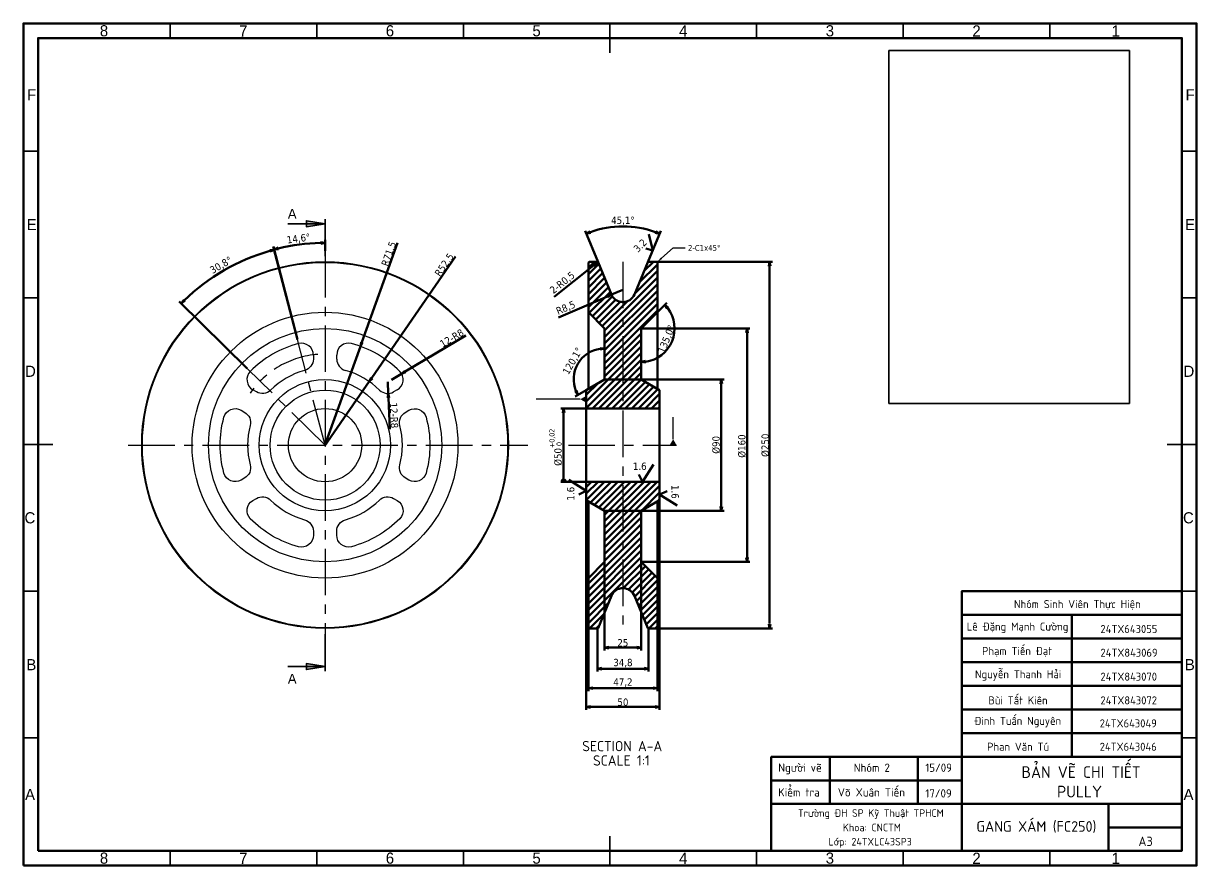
# Model space of a CAD drawing. Header units: millimetres. Extents: x 0 to 6592, y -2299 to 699.
# Drawn here: x 514 to 1314, y -281 to 294 of the extents above; entities that cross this region are included whole.
import ezdxf
from ezdxf import colors
from ezdxf.entities.mleader import LeaderData, LeaderLine
from ezdxf.math import Vec2, Vec3

# ---------------------------------------------------------------- set-up
doc = ezdxf.new("R2010")
doc.units = ezdxf.units.MM
doc.linetypes.add('CENTER', pattern=[50.8, 31.75, -6.35, 6.35, -6.35])
doc.layers.add('dldam', color=7, linetype='Continuous', lineweight=50)
doc.layers.add('dtam', color=92, linetype='CENTER', lineweight=25)
doc.styles.add('PDF Century Gothic', font='GOTHIC.TTF')
doc.styles.add('PDF TCVN 7284', font='')
doc.styles.get("Standard").update_dxf_attribs({"font": 'tahoma.ttf'})
doc.styles.get('PDF TCVN 7284').set_extended_font_data('TCVN 7284')
doc.dimstyles.new('TCVN', dxfattribs={"dimtxt": 5, "dimasz": 3, "dimexe": 2, "dimexo": 0, "dimtad": 1, "dimdec": 1, "dimtxsty": 'Standard', "dimblk": 'OPEN', "dimcen": 2.5, "dimclrd": 256, "dimclre": 256, "dimadec": 1, "dimazin": 0, "dimtfac": 1, "dimtdec": 1, "dimtmove": 0, "dimatfit": 3, "dimfxl": 1, "dimlwd": -1, "dimlwe": -1, "dimarcsym": 0})
picture_1 = doc.add_image_def('image1.png', size_in_pixel=(400, 585))

# ---------------------------------------------------------------- blocks, each defined once
blk = doc.blocks.new('_Open')
at = {"color": 0, "linetype": 'ByBlock', "lineweight": -2}
for p, q in [((-1, 0.17), (0, 0)), ((-1, -0.17), (0, 0)), ((0, 0), (-1, 0))]:
    blk.add_line(p, q, dxfattribs=at)
blk = doc.blocks.new('*D3')
at = {"layer": 'Defpoints', "color": 0, "transparency": 16777216}
for p in [(931.26, 154.5), (905.77, 130.58), (939.67, 130.58), (914.88, 108.62), (930.56, 108.62)]:
    blk.add_point(p, dxfattribs=at)
at = {"layer": 'dldam', "transparency": 16777216}
for p, q in [((905.77, 130.58), (896.92, 151.92)), ((939.67, 130.58), (948.52, 151.92))]:
    blk.add_line(p, q, dxfattribs=at)
blk.add_arc((922.72, 89.72), 65.34, 70.10279, 109.89721, dxfattribs=at)
at = {"layer": 'dldam', "transparency": 16777216, "xscale": 3, "yscale": 3, "zscale": 3}
for p, rotation in [((897.69, 150.07), 201.2127199334078), ((947.75, 150.07), 338.7872800666244)]:
    blk.add_blockref('_Open', p, dxfattribs=dict(at, rotation=rotation))
at = {"layer": 'dldam', "color": 0, "transparency": 16777216, "insert": (922.72, 158.81), "char_height": 5, "attachment_point": 5}
blk.add_mtext('45,1°', dxfattribs=at)
blk = doc.blocks.new('_Open90')
at = {"color": 0, "linetype": 'ByBlock', "lineweight": -2}
for p, q in [((0, 0), (-1, 0)), ((-0.5, 0.5), (0, 0)), ((0, 0), (-0.5, -0.5))]:
    blk.add_line(p, q, dxfattribs=at)
blk = doc.blocks.new('*D4')
at = {"layer": 'Defpoints', "color": 0, "transparency": 16777216}
for p in [(947.79, 30.79), (882.25, -19.21), (947.79, -19.21)]:
    blk.add_point(p, dxfattribs=at)
at = {"layer": 'dldam', "transparency": 16777216}
for p, q in [((947.79, 30.79), (880.25, 30.79)), ((882.25, 27.79), (882.25, -16.21)), ((947.79, -19.21), (880.25, -19.21))]:
    blk.add_line(p, q, dxfattribs=at)
at = {"layer": 'dldam', "transparency": 16777216, "xscale": 3, "yscale": 3, "zscale": 3}
for name, p, rotation in [('_Open', (882.25, 30.79), 90), ('_Open90', (882.25, -19.21), 270)]:
    blk.add_blockref(name, p, dxfattribs=dict(at, rotation=rotation))
at = {"layer": 'dldam', "color": 0, "transparency": 16777216, "insert": (876.81, 4.35), "char_height": 5, "attachment_point": 5, "rotation": 90}
blk.add_mtext('%%C50{\\H3.5;\\S+0,02^  0;}', dxfattribs=at)
blk = doc.blocks.new('*D9')
at = {"layer": 'Defpoints', "color": 0, "transparency": 16777216}
for p in [(905.29, -119.35), (940.15, -119.35), (940.15, -146.75)]:
    blk.add_point(p, dxfattribs=at)
at = {"layer": 'dldam', "transparency": 16777216}
for p, q in [((905.29, -119.35), (905.29, -148.75)), ((940.15, -119.35), (940.15, -148.75)), ((908.29, -146.75), (937.15, -146.75))]:
    blk.add_line(p, q, dxfattribs=at)
at = {"layer": 'dldam', "transparency": 16777216, "xscale": 3, "yscale": 3, "zscale": 3, "rotation": 180}
blk.add_blockref('_Open', (905.29, -146.75), dxfattribs=at)
at = {"layer": 'dldam', "transparency": 16777216, "xscale": 3, "yscale": 3, "zscale": 3}
blk.add_blockref('_Open', (940.15, -146.75), dxfattribs=at)
at = {"layer": 'dldam', "color": 0, "transparency": 16777216, "insert": (922.72, -142.94), "char_height": 5, "attachment_point": 5}
blk.add_mtext('34,8', dxfattribs=at)
blk = doc.blocks.new('*D10')
at = {"layer": 'Defpoints', "color": 0, "transparency": 16777216}
for p in [(899.13, -118.78), (946.31, -118.78), (946.31, -160.08)]:
    blk.add_point(p, dxfattribs=at)
at = {"layer": 'dldam', "transparency": 16777216}
for p, q in [((899.13, -118.78), (899.13, -162.08)), ((946.31, -118.78), (946.31, -162.08)), ((902.13, -160.08), (943.31, -160.08))]:
    blk.add_line(p, q, dxfattribs=at)
at = {"layer": 'dldam', "transparency": 16777216, "xscale": 3, "yscale": 3, "zscale": 3, "rotation": 180}
blk.add_blockref('_Open', (899.13, -160.08), dxfattribs=at)
at = {"layer": 'dldam', "transparency": 16777216, "xscale": 3, "yscale": 3, "zscale": 3}
blk.add_blockref('_Open', (946.31, -160.08), dxfattribs=at)
at = {"layer": 'dldam', "color": 0, "transparency": 16777216, "insert": (922.72, -156.28), "char_height": 5, "attachment_point": 5}
blk.add_mtext('47,2', dxfattribs=at)
blk = doc.blocks.new('*D11')
at = {"layer": 'Defpoints', "color": 0, "transparency": 16777216}
for p in [(910.22, 50.64), (989.86, 50.64), (910.22, -39.05)]:
    blk.add_point(p, dxfattribs=at)
at = {"layer": 'dldam', "transparency": 16777216}
for p, q in [((910.22, 50.64), (991.86, 50.64)), ((989.86, -36.05), (989.86, 47.64)), ((910.22, -39.05), (991.86, -39.05))]:
    blk.add_line(p, q, dxfattribs=at)
at = {"layer": 'dldam', "transparency": 16777216, "xscale": 3, "yscale": 3, "zscale": 3}
for p, rotation in [((989.86, 50.64), 90), ((989.86, -39.05), 270)]:
    blk.add_blockref('_Open', p, dxfattribs=dict(at, rotation=rotation))
at = {"layer": 'dldam', "color": 0, "transparency": 16777216, "insert": (986.39, 5.97), "char_height": 5, "attachment_point": 5, "rotation": 90}
blk.add_mtext('%%C90', dxfattribs=at)
blk = doc.blocks.new('*D12')
at = {"layer": 'Defpoints', "color": 0, "transparency": 16777216}
for p in [(935.15, 85.38), (1007.46, 85.38), (935.15, -73.8)]:
    blk.add_point(p, dxfattribs=at)
at = {"layer": 'dldam', "transparency": 16777216}
for p, q in [((935.15, 85.38), (1009.46, 85.38)), ((1007.46, -70.8), (1007.46, 82.38)), ((935.15, -73.8), (1009.46, -73.8))]:
    blk.add_line(p, q, dxfattribs=at)
at = {"layer": 'dldam', "transparency": 16777216, "xscale": 3, "yscale": 3, "zscale": 3}
for p, rotation in [((1007.46, 85.38), 90), ((1007.46, -73.8), 270)]:
    blk.add_blockref('_Open', p, dxfattribs=dict(at, rotation=rotation))
at = {"layer": 'dldam', "color": 0, "transparency": 16777216, "insert": (1003.99, 5.13), "char_height": 5, "attachment_point": 5, "rotation": 90}
blk.add_mtext('%%C160', dxfattribs=at)
blk = doc.blocks.new('*D13')
at = {"layer": 'Defpoints', "color": 0, "transparency": 16777216}
for p in [(914.93, 108.49), (922.72, 111.84)]:
    blk.add_point(p, dxfattribs=at)
at = {"layer": 'dldam', "transparency": 16777216}
for p, q in [((878.76, 92.96), (912.18, 107.31)), ((922.72, 111.84), (914.93, 108.49))]:
    blk.add_line(p, q, dxfattribs=at)
at = {"layer": 'dldam', "transparency": 16777216, "xscale": 3, "yscale": 3, "zscale": 3, "rotation": 23.23876791087197}
blk.add_blockref('_Open', (914.93, 108.49), dxfattribs=at)
at = {"layer": 'dldam', "color": 0, "transparency": 16777216, "insert": (883.8, 99.27), "char_height": 5, "attachment_point": 5, "rotation": 23.23877}
blk.add_mtext('R8,5', dxfattribs=at)
blk = doc.blocks.new('*D14')
at = {"layer": 'Defpoints', "color": 0, "transparency": 16777216}
for p in [(904.9, 130.12), (905.29, 130.44)]:
    blk.add_point(p, dxfattribs=at)
at = {"layer": 'dldam', "transparency": 16777216}
for p, q in [((875.82, 107.01), (902.55, 128.26)), ((905.29, 130.44), (904.9, 130.12))]:
    blk.add_line(p, q, dxfattribs=at)
blk.add_arc((905.29, 130.44), 0.5, 90, 218.48396, dxfattribs=at)
at = {"layer": 'dldam', "transparency": 16777216, "xscale": 3, "yscale": 3, "zscale": 3, "rotation": 38.4839619425847}
blk.add_blockref('_Open', (904.9, 130.12), dxfattribs=at)
at = {"layer": 'dldam', "color": 0, "transparency": 16777216, "insert": (881.54, 116.4), "char_height": 5, "attachment_point": 5, "rotation": 38.48396}
blk.add_mtext('2-R0,5', dxfattribs=at)
blk = doc.blocks.new('*D15')
at = {"layer": 'Defpoints', "color": 0, "transparency": 16777216}
for p in [(910.22, 85.38), (896.64, 66.81), (910.22, 50.64), (910.22, 50.64), (897.65, 43.36)]:
    blk.add_point(p, dxfattribs=at)
at = {"layer": 'dldam', "transparency": 16777216}
blk.add_line((897.65, 43.36), (890.21, 39.06), dxfattribs=at)
blk.add_arc((910.22, 50.64), 21.12, 98.14618, 201.90971, dxfattribs=at)
at = {"layer": 'dldam', "transparency": 16777216, "xscale": 3, "yscale": 3, "zscale": 3}
for p, rotation in [((910.22, 71.76), 4.073089709497467), ((891.94, 40.06), 295.982803017441)]:
    blk.add_blockref('_Open', p, dxfattribs=dict(at, rotation=rotation))
at = {"layer": 'dldam', "color": 0, "transparency": 16777216, "insert": (888.64, 63.09), "char_height": 5, "attachment_point": 5, "rotation": 60.02795}
blk.add_mtext('120,1°', dxfattribs=at)
blk = doc.blocks.new('*D16')
at = {"layer": 'Defpoints', "color": 0, "transparency": 16777216}
for p in [(946.31, 96.54), (935.15, 85.38), (935.15, 85.38), (951.3, 69.23), (935.15, 50.64)]:
    blk.add_point(p, dxfattribs=at)
at = {"layer": 'dldam', "transparency": 16777216}
blk.add_line((946.31, 96.54), (952.72, 102.95), dxfattribs=at)
blk.add_arc((935.15, 85.38), 22.85, 277.52898, 37.47102, dxfattribs=at)
at = {"layer": 'dldam', "transparency": 16777216, "xscale": 3, "yscale": 3, "zscale": 3}
for p, rotation in [((951.3, 101.54), 131.2355109425179), ((935.15, 62.54), 183.7644890574727)]:
    blk.add_blockref('_Open', p, dxfattribs=dict(at, rotation=rotation))
at = {"layer": 'dldam', "color": 0, "transparency": 16777216, "insert": (952.75, 78.1), "char_height": 5, "attachment_point": 5, "rotation": 67.5}
blk.add_mtext('135,0°', dxfattribs=at)
blk = doc.blocks.new('*D17')
at = {"layer": 'Defpoints', "color": 0, "transparency": 16777216}
for p in [(910.22, -73.8), (935.15, -73.8), (935.15, -132.37)]:
    blk.add_point(p, dxfattribs=at)
at = {"layer": 'dldam', "transparency": 16777216}
for p, q in [((910.22, -73.8), (910.22, -134.37)), ((935.15, -73.8), (935.15, -134.37)), ((913.22, -132.37), (932.15, -132.37))]:
    blk.add_line(p, q, dxfattribs=at)
at = {"layer": 'dldam', "transparency": 16777216, "xscale": 3, "yscale": 3, "zscale": 3, "rotation": 180}
blk.add_blockref('_Open', (910.22, -132.37), dxfattribs=at)
at = {"layer": 'dldam', "transparency": 16777216, "xscale": 3, "yscale": 3, "zscale": 3}
blk.add_blockref('_Open', (935.15, -132.37), dxfattribs=at)
at = {"layer": 'dldam', "color": 0, "transparency": 16777216, "insert": (922.68, -129.14), "char_height": 5, "attachment_point": 5}
blk.add_mtext('25', dxfattribs=at)
blk = doc.blocks.new('*D18')
at = {"layer": 'Defpoints', "color": 0, "transparency": 16777216}
for p in [(897.65, -31.71), (947.79, -31.71), (947.79, -172.87)]:
    blk.add_point(p, dxfattribs=at)
at = {"layer": 'dldam', "transparency": 16777216}
for p, q in [((897.65, -31.71), (897.65, -174.87)), ((947.79, -31.71), (947.79, -174.87)), ((900.65, -172.87), (944.79, -172.87))]:
    blk.add_line(p, q, dxfattribs=at)
at = {"layer": 'dldam', "transparency": 16777216, "xscale": 3, "yscale": 3, "zscale": 3, "rotation": 180}
blk.add_blockref('_Open', (897.65, -172.87), dxfattribs=at)
at = {"layer": 'dldam', "transparency": 16777216, "xscale": 3, "yscale": 3, "zscale": 3}
blk.add_blockref('_Open', (947.79, -172.87), dxfattribs=at)
at = {"layer": 'dldam', "color": 0, "transparency": 16777216, "insert": (922.72, -169.64), "char_height": 5, "attachment_point": 5}
blk.add_mtext('50', dxfattribs=at)
blk = doc.blocks.new('*D19')
at = {"layer": 'Defpoints', "color": 0, "transparency": 16777216}
for p in [(743.53, 73.15), (719.08, 5.12)]:
    blk.add_point(p, dxfattribs=at)
at = {"layer": 'dldam', "transparency": 16777216}
for p, q in [((768.9, 143.75), (744.54, 75.97)), ((719.08, 5.12), (743.53, 73.15))]:
    blk.add_line(p, q, dxfattribs=at)
at = {"layer": 'dldam', "transparency": 16777216, "xscale": 3, "yscale": 3, "zscale": 3, "rotation": 250.2310354758527}
blk.add_blockref('_Open', (743.53, 73.15), dxfattribs=at)
at = {"layer": 'dldam', "color": 0, "transparency": 16777216, "insert": (762.86, 136.36), "char_height": 5, "attachment_point": 5, "rotation": 70.23104}
blk.add_mtext('R71.5', dxfattribs=at)
blk = doc.blocks.new('*D20')
at = {"layer": 'Defpoints', "color": 0, "transparency": 16777216}
for p in [(749.57, 49.18), (719.08, 5.12)]:
    blk.add_point(p, dxfattribs=at)
at = {"layer": 'dldam', "transparency": 16777216}
for p, q in [((808.54, 134.39), (751.28, 51.65)), ((719.08, 5.12), (749.57, 49.18))]:
    blk.add_line(p, q, dxfattribs=at)
at = {"layer": 'dldam', "transparency": 16777216, "xscale": 3, "yscale": 3, "zscale": 3, "rotation": 235.3153193807565}
blk.add_blockref('_Open', (749.57, 49.18), dxfattribs=at)
at = {"layer": 'dldam', "color": 0, "transparency": 16777216, "insert": (800.76, 128.83), "char_height": 5, "attachment_point": 5, "rotation": 55.31532}
blk.add_mtext('R52.5', dxfattribs=at)
blk = doc.blocks.new('*D21')
at = {"layer": 'Defpoints', "color": 0, "transparency": 16777216}
for p in [(762.26, 49.03), (762.59, 41.03)]:
    blk.add_point(p, dxfattribs=at)
at = {"layer": 'dldam', "transparency": 16777216}
for p, q in [((762.26, 49.03), (762.59, 41.03)), ((763.6, 16.78), (762.72, 38.04))]:
    blk.add_line(p, q, dxfattribs=at)
at = {"layer": 'dldam', "transparency": 16777216, "xscale": 3, "yscale": 3, "zscale": 3, "rotation": 92.37376313434403}
blk.add_blockref('_Open', (762.59, 41.03), dxfattribs=at)
at = {"layer": 'dldam', "color": 0, "transparency": 16777216, "insert": (766.46, 26.04), "char_height": 5, "attachment_point": 5, "rotation": 272.37376}
blk.add_mtext('12-R8', dxfattribs=at)
blk = doc.blocks.new('*D22')
at = {"layer": 'Defpoints', "color": 0, "transparency": 16777216}
for p in [(661.41, 130.79), (700.6, 77.94), (666.25, 58.14), (719.42, 5.81), (719.42, 5.81)]:
    blk.add_point(p, dxfattribs=at)
at = {"layer": 'dldam', "transparency": 16777216}
for p, q in [((700.6, 77.94), (684.13, 141.07)), ((666.25, 58.14), (619.8, 103.86))]:
    blk.add_line(p, q, dxfattribs=at)
blk.add_arc((719.42, 5.81), 137.78, 105.87101, 134.20854, dxfattribs=at)
at = {"layer": 'dldam', "transparency": 16777216, "xscale": 3, "yscale": 3, "zscale": 3}
for p, rotation in [((684.64, 139.13), 15.24724343797318), ((621.22, 102.46), 224.8323049036654)]:
    blk.add_blockref('_Open', p, dxfattribs=dict(at, rotation=rotation))
at = {"layer": 'dldam', "color": 0, "transparency": 16777216, "insert": (648.54, 128.38), "char_height": 5, "attachment_point": 5, "rotation": 30.03977}
blk.add_mtext('30,8°', dxfattribs=at)
blk = doc.blocks.new('*D23')
at = {"layer": 'Defpoints', "color": 0, "transparency": 16777216}
for p in [(707.7, 143.29), (719.42, 138.28), (700.6, 77.94), (719.42, 5.81), (719.42, -126.56)]:
    blk.add_point(p, dxfattribs=at)
at = {"layer": 'dldam', "transparency": 16777216}
for p, q in [((719.42, 138.28), (719.42, 145.79)), ((700.6, 77.94), (684.08, 141.25))]:
    blk.add_line(p, q, dxfattribs=at)
blk.add_arc((719.42, 5.81), 137.98, 91.24578, 103.3777, dxfattribs=at)
at = {"layer": 'dldam', "transparency": 16777216, "xscale": 3, "yscale": 3, "zscale": 3}
for p, rotation in [((719.42, 143.79), 0.6228899060842654), ((684.59, 139.32), 194.0005869535989)]:
    blk.add_blockref('_Open', p, dxfattribs=dict(at, rotation=rotation))
at = {"layer": 'dldam', "color": 0, "transparency": 16777216, "insert": (701.38, 146.43), "char_height": 5, "attachment_point": 5, "rotation": 7.31174}
blk.add_mtext('14,6°', dxfattribs=at)
blk = doc.blocks.new('*D24')
at = {"layer": 'Defpoints', "color": 0, "transparency": 16777216}
for p in [(764.69, 50.42), (771.56, 54.51)]:
    blk.add_point(p, dxfattribs=at)
at = {"layer": 'dldam', "transparency": 16777216}
for p, q in [((815.43, 80.69), (774.14, 56.05)), ((764.69, 50.42), (771.56, 54.51))]:
    blk.add_line(p, q, dxfattribs=at)
at = {"layer": 'dldam', "transparency": 16777216, "xscale": 3, "yscale": 3, "zscale": 3, "rotation": 210.8230426666989}
blk.add_blockref('_Open', (771.56, 54.51), dxfattribs=at)
at = {"layer": 'dldam', "color": 0, "transparency": 16777216, "insert": (805.92, 78.79), "char_height": 5, "attachment_point": 5, "rotation": 30.82304}
blk.add_mtext('12-R8', dxfattribs=at)
blk = doc.blocks.new('_DatumFilled')
at = {"color": 0, "linetype": 'ByBlock'}
blk.add_solid([(0, 0.58), (-1, 0), (0, -0.58)], dxfattribs=at)

msp = doc.modelspace()

# ---------------------------------------------------------------- hatches: boundary and pattern name
at = {"layer": 'dldam', "transparency": 33554559}
h = msp.add_hatch(color=7, dxfattribs=at)
h.paths.add_polyline_path([(719.39, 156.9), (706.67, 154.85), (706.67, 158.94)], flags=0)
h.paths.add_polyline_path([(719.39, -145.36), (706.67, -147.41), (706.67, -143.32)], flags=0)
at = {"layer": 'dldam'}
h = msp.add_hatch(dxfattribs=at)
h.set_pattern_fill('ANSI31', color=256)
h.paths.add_polyline_path([(946.31, 96.54), (946.31, 130.44), (945.81, 130.94), (940.15, 130.94, 0.303212), (939.69, 130.63), (930.56, 108.62, -0.304195), (922.72, 103.36), (922.72, 30.79), (947.79, 30.79), (947.79, 43.36), (935.15, 50.64), (935.15, 85.38)])
h.paths.add_polyline_path([(922.72, 103.36, -0.30223), (914.9, 108.56), (905.75, 130.63, 0.303212), (905.29, 130.94), (899.63, 130.94), (899.13, 130.44), (899.13, 96.54), (910.22, 85.38), (910.22, 50.64), (897.65, 43.36), (897.65, 30.79), (922.72, 30.79)])
h.paths.add_polyline_path([(947.79, -31.71), (947.79, -19.21), (922.72, -19.21), (922.72, -91.78, -0.3025), (930.54, -96.99), (939.69, -119.04, 0.303212), (940.15, -119.35), (945.81, -119.35), (946.31, -118.78), (946.31, -84.88), (935.15, -73.8), (935.15, -39.05)])
h.paths.add_polyline_path([(922.72, -19.21), (897.72, -19.21), (897.65, -19.28), (897.65, -31.71), (910.22, -39.05), (910.22, -73.8), (899.13, -84.88), (899.13, -118.78), (899.63, -119.35), (905.29, -119.35, 0.303212), (905.75, -119.04), (914.88, -97.03, -0.303925), (922.72, -91.78)])

# ---------------------------------------------------------------- linework, layer by layer
at = {"layer": 'dldam', "color": 7, "lineweight": 50}
for p, q in [((899.13, 130.44), (899.63, 130.94)), ((899.13, 96.54), (899.13, 130.44)), ((899.63, 130.94), (905.29, 130.94)), ((905.75, 130.63), (914.88, 108.62)), ((930.56, 108.62), (939.69, 130.63)), ((940.15, 130.94), (945.81, 130.94)), ((945.81, 130.94), (946.31, 130.44)), ((946.31, 130.44), (946.31, 96.54)), ((910.22, 85.38), (899.13, 96.54)), ((946.31, 96.54), (935.15, 85.38)), ((910.22, 50.64), (910.22, 85.38)), ((935.15, 85.38), (935.15, 50.64)), ((897.65, 43.36), (910.22, 50.64)), ((935.15, 50.64), (947.79, 43.36)), ((897.65, 30.79), (897.65, 43.36)), ((947.79, 43.36), (947.79, 30.79)), ((947.79, 30.79), (897.65, 30.79)), ((897.65, -31.71), (897.65, -19.21)), ((897.65, -19.21), (947.79, -19.21)), ((947.79, -19.21), (947.79, -31.71)), ((910.22, -39.05), (897.65, -31.71)), ((947.79, -31.71), (935.15, -39.05)), ((910.22, -73.8), (910.22, -39.05)), ((935.15, -39.05), (935.15, -73.8)), ((899.13, -84.88), (910.22, -73.8)), ((935.15, -73.8), (946.31, -84.88)), ((899.13, -118.78), (899.13, -84.88)), ((946.31, -84.88), (946.31, -118.78)), ((914.88, -97.03), (905.75, -119.04)), ((939.69, -119.04), (930.56, -97.03)), ((899.63, -119.35), (899.13, -118.78)), ((905.29, -119.35), (899.63, -119.35)), ((945.81, -119.35), (940.15, -119.35)), ((946.31, -118.78), (945.81, -119.35))]:
    msp.add_line(p, q, dxfattribs=at)
at = {"layer": 'dldam'}
for p, q in [((945.81, 130.94), (1024.84, 130.94)), ((1022.84, 127.94), (1022.84, -115.86)), ((945.81, -119.35), (1024.84, -119.35))]:
    msp.add_line(p, q, dxfattribs=at)
at = {"layer": 'dldam', "color": 7, "lineweight": 25}
for p, q in [((711.41, 64.45), (711.26, 63.18)), ((711.41, 67.28), (711.41, 64.45)), ((727.37, 64.51), (727.37, 67.28)), ((705.47, 56.76), (702.22, 55.77)), ((706.67, 57.18), (705.47, 56.76)), ((707.87, 57.81), (706.67, 57.18)), ((708.86, 58.66), (707.87, 57.81)), ((709.71, 59.58), (708.86, 58.66)), ((710.42, 60.71), (709.71, 59.58)), ((710.98, 61.91), (710.42, 60.71)), ((711.26, 63.18), (710.98, 61.91)), ((690.08, 49.76), (687.32, 47.79)), ((692.97, 51.53), (690.08, 49.76)), ((695.94, 53.15), (692.97, 51.53)), ((699.05, 54.57), (695.94, 53.15)), ((702.22, 55.77), (699.05, 54.57)), ((672.56, 42.07), (670.09, 43.48)), ((673.76, 41.5), (672.56, 42.07)), ((674.96, 41.15), (673.76, 41.5)), ((676.31, 41.01), (674.96, 41.15)), ((677.58, 41.08), (676.31, 41.01)), ((678.85, 41.29), (677.58, 41.08)), ((680.05, 41.78), (678.85, 41.29)), ((681.18, 42.49), (680.05, 41.78)), ((682.17, 43.34), (681.18, 42.49)), ((684.71, 45.6), (682.17, 43.34)), ((687.32, 47.79), (684.71, 45.6)), ((768.66, 43.47), (766.23, 42.08))]:
    msp.add_line(p, q, dxfattribs=at)
at = {"layer": 'dldam', "color": 9, "lineweight": 70, "true_color": 0xc0c0c0}
for points in [[(513.55, -281.07), (513.55, 293.51), (1314.26, 293.51), (1314.26, -281.07)], [(523.51, -271.04), (523.51, 283.48), (1304.3, 283.48), (1304.3, -271.04)]]:
    msp.add_lwpolyline(points, close=True, dxfattribs=at)
at = {"layer": 'dldam', "color": 9, "lineweight": 35, "true_color": 0xc0c0c0}
for points in [[(613.62, 283.48), (613.62, 293.51)], [(713.69, 283.48), (713.69, 293.51)], [(813.83, 283.48), (813.83, 293.51)], [(913.9, 283.48), (913.9, 293.51), (913.9, 273.45)], [(1013.98, 283.48), (1013.98, 293.51)], [(1114.12, 283.48), (1114.12, 293.51)], [(1214.19, 283.48), (1214.19, 293.51)], [(523.51, 206.43), (513.55, 206.43)], [(1304.3, 206.43), (1314.26, 206.43)], [(523.51, 106.29), (513.55, 106.29)], [(1304.3, 106.29), (1314.26, 106.29)], [(523.51, 6.22), (513.55, 6.22), (533.54, 6.22)], [(1304.3, 6.22), (1314.26, 6.22), (1294.27, 6.22)], [(523.51, -93.85), (513.55, -93.85)], [(1304.3, -93.85), (1314.26, -93.85)], [(523.51, -193.99), (513.55, -193.99)], [(1304.3, -193.99), (1314.26, -193.99)], [(913.9, -271.04), (913.9, -281.07), (913.9, -261.01)], [(613.62, -271.04), (613.62, -281.07)], [(713.69, -271.04), (713.69, -281.07)], [(813.83, -271.04), (813.83, -281.07)], [(1013.98, -271.04), (1013.98, -281.07)], [(1114.12, -271.04), (1114.12, -281.07)], [(1214.19, -271.04), (1214.19, -281.07)]]:
    msp.add_lwpolyline(points, dxfattribs=at)
at = {"layer": 'dldam', "color": 7, "lineweight": 35}
for points in [[(693.96, 156.9), (719.39, 156.9)], [(719.39, 134.65), (719.39, 160.07)], [(719.39, -148.54), (719.39, -123.12)], [(693.96, -145.36), (719.39, -145.36)]]:
    msp.add_lwpolyline(points, dxfattribs=at)
for points in [[(719.39, 156.9), (706.67, 154.85), (706.67, 158.94)], [(719.39, -145.36), (706.67, -147.41), (706.67, -143.32)]]:
    msp.add_lwpolyline(points, close=True, dxfattribs=at)
at = {"layer": 'dldam', "lineweight": 50}
for points in [[(938.38, 139.96), (943.03, 138.68), (940.45, 149.82)], [(933.65, -14.17), (936.1, -19.21), (943.57, -7.32)], [(892.62, -27.91), (897.65, -25.46), (885.76, -17.99)], [(952.82, -25.53), (947.79, -27.98), (959.68, -35.45)]]:
    msp.add_lwpolyline(points, dxfattribs=at)
at = {"layer": 'dldam', "color": 7, "lineweight": 50}
for points in [[(899.41, 99.37), (899.13, 99.09)], [(899.13, 96.54), (899.13, 96.4), (899.13, 96.12), (899.13, 95.62), (899.13, 94.92), (899.13, 94), (899.13, 92.94), (899.13, 91.67), (899.13, 90.19), (899.13, 88.56), (899.13, 86.73), (899.13, 84.68), (899.13, 82.56), (899.13, 80.16), (899.13, 77.69), (899.13, 75), (899.13, 72.18), (899.13, 69.21), (899.13, 66.1), (899.13, 62.86), (899.13, 59.47), (899.13, 56.01), (899.13, 52.4), (899.13, 48.66), (899.13, 44.92), (899.13, 44.21)], [(946.31, 96.54), (946.31, 96.4), (946.31, 96.12), (946.31, 95.62), (946.31, 94.92), (946.31, 94), (946.31, 92.94), (946.31, 91.67), (946.31, 90.19), (946.31, 88.56), (946.31, 86.73), (946.31, 84.68), (946.31, 82.56), (946.31, 80.16), (946.31, 77.69), (946.31, 75), (946.31, 72.18), (946.31, 69.21), (946.31, 66.1), (946.31, 62.86), (946.31, 59.47), (946.31, 56.01), (946.31, 52.4), (946.31, 48.66), (946.31, 44.92), (946.31, 44.21)], [(897.65, 30.79), (897.65, 30.72), (897.65, 30.44), (897.65, 29.95), (897.65, 29.24), (897.65, 28.32), (897.65, 27.26), (897.65, 26.06), (897.65, 24.65), (897.65, 23.1), (897.65, 21.4), (897.65, 19.57), (897.65, 17.66), (897.65, 15.61), (897.65, 13.56), (897.65, 11.37), (897.65, 9.18), (897.65, 6.92), (897.65, 4.66), (897.65, 2.47), (897.65, 0.22), (897.65, -1.9), (897.65, -4.02), (897.65, -6.07), (897.65, -7.98), (897.65, -9.81), (897.65, -11.51), (897.65, -13.06), (897.65, -14.47), (897.65, -15.67), (897.65, -16.73), (897.65, -17.65), (897.65, -18.29), (897.65, -18.85), (897.65, -19.14), (897.65, -19.21)], [(947.79, 30.79), (947.79, 30.72), (947.79, 30.44), (947.79, 29.95), (947.79, 29.24), (947.79, 28.32), (947.79, 27.26), (947.79, 26.06), (947.79, 24.65), (947.79, 23.1), (947.79, 21.4), (947.79, 19.57), (947.79, 17.66), (947.79, 15.61), (947.79, 13.56), (947.79, 11.37), (947.79, 9.18), (947.79, 6.92), (947.79, 4.66), (947.79, 2.47), (947.79, 0.22), (947.79, -1.9), (947.79, -4.02), (947.79, -6.07), (947.79, -7.98), (947.79, -9.81), (947.79, -11.51), (947.79, -13.06), (947.79, -14.47), (947.79, -15.67), (947.79, -16.73), (947.79, -17.65), (947.79, -18.29), (947.79, -18.85), (947.79, -19.14), (947.79, -19.21)], [(897.72, -19.21), (897.65, -19.28)], [(938.01, -19.21), (937.94, -19.28)], [(899.13, -32.62), (899.13, -33.26), (899.13, -37.07), (899.13, -40.75), (899.13, -44.35), (899.13, -47.88), (899.13, -51.2), (899.13, -54.45), (899.13, -57.55), (899.13, -60.52), (899.13, -63.41), (899.13, -66.03), (899.13, -68.57), (899.13, -70.9), (899.13, -73.09), (899.13, -75.14), (899.13, -76.97), (899.13, -78.6), (899.13, -80.08), (899.13, -81.35), (899.13, -82.41), (899.13, -83.33), (899.13, -84.04), (899.13, -84.53), (899.13, -84.81), (899.13, -84.88)], [(946.31, -32.62), (946.31, -33.26), (946.31, -37.07), (946.31, -40.75), (946.31, -44.35), (946.31, -47.88), (946.31, -51.2), (946.31, -54.45), (946.31, -57.55), (946.31, -60.52), (946.31, -63.41), (946.31, -66.03), (946.31, -68.57), (946.31, -70.9), (946.31, -73.09), (946.31, -75.14), (946.31, -76.97), (946.31, -78.6), (946.31, -80.08), (946.31, -81.35), (946.31, -82.41), (946.31, -83.33), (946.31, -84.04), (946.31, -84.53), (946.31, -84.81), (946.31, -84.88)], [(1024, -271.04), (1024, -206.99), (1304.3, -206.99), (1154.16, -206.99), (1154.16, -93.85), (1304.3, -93.85), (1304.3, -206.99)], [(1154.16, -110.03), (1304.3, -110.03)], [(1229.23, -110.03), (1229.23, -206.99)], [(1154.16, -126.2), (1304.3, -126.2)], [(1154.16, -142.37), (1304.3, -142.37)], [(1154.16, -158.47), (1304.3, -158.47)], [(1154.16, -174.64), (1304.3, -174.64)], [(1154.16, -190.82), (1304.3, -190.82)], [(1064.05, -206.99), (1064.05, -238.98)], [(1124.07, -206.99), (1124.07, -238.98)], [(1154.16, -206.99), (1154.16, -238.98), (1154.16, -271.04)], [(1024, -223.02), (1124.07, -223.02), (1154.16, -223.02)], [(1024, -238.98), (1304.3, -238.98)], [(1254.23, -238.98), (1254.23, -271.04)], [(1254.23, -255.01), (1304.3, -255.01)]]:
    msp.add_lwpolyline(points, dxfattribs=at)
at = {"layer": 'dldam', "color": 102, "lineweight": 18, "true_color": 0x00cc33}
msp.add_lwpolyline([(767.69, 58.66), (767.69, 58.66)], dxfattribs=at)
at = {"layer": 'dldam', "color": 7, "lineweight": 25}
for points in [[(650.39, 24.76, -0.493322), (662.11, 29.64), (664.58, 28.15), (665.64, 27.45), (666.56, 26.53), (667.34, 25.47), (667.97, 24.34), (668.33, 23.07), (668.54, 21.8), (668.54, 20.53), (668.33, 19.18), (667.55, 15.94), (666.98, 12.55), (666.7, 9.16), (666.56, 5.77), (666.7, 2.38), (666.98, -1.01), (667.55, -4.33), (668.33, -7.65), (668.54, -8.92), (668.54, -10.26), (668.33, -11.54), (667.97, -12.81), (667.34, -13.94), (666.56, -15), (665.64, -15.91), (664.58, -16.62), (662.11, -18.03, -0.493308), (650.39, -13.23, -0.135484)], [(788.38, -13.23, -0.488805), (776.66, -18.03), (774.19, -16.62), (773.13, -15.91), (772.21, -15), (771.43, -13.94), (770.8, -12.81), (770.44, -11.54), (770.23, -10.26), (770.23, -8.92), (770.44, -7.65), (771.22, -4.33), (771.79, -1.01), (772.14, 2.38), (772.21, 5.77), (772.14, 9.16), (771.79, 12.55), (771.22, 15.94), (770.44, 19.18), (770.23, 20.53), (770.23, 21.8), (770.44, 23.07), (770.8, 24.34), (771.43, 25.47), (772.21, 26.53), (773.13, 27.45), (774.19, 28.15), (776.66, 29.64, -0.485745), (788.38, 24.76, -0.135484)], [(668.4, -44.45, -0.486844), (670.09, -31.95), (672.56, -30.53), (673.76, -29.97), (674.96, -29.61), (676.31, -29.4), (677.58, -29.47), (678.85, -29.76), (680.05, -30.25), (681.18, -30.89), (682.17, -31.73), (684.71, -34.06), (687.32, -36.18), (690.08, -38.16), (692.97, -40), (695.94, -41.55), (699.05, -42.96), (702.22, -44.16), (705.47, -45.22), (706.67, -45.65), (707.87, -46.28), (708.86, -47.06), (709.71, -48.05), (710.42, -49.18), (710.98, -50.38), (711.26, -51.65), (711.41, -52.92), (711.41, -55.74, -0.491719), (701.38, -63.51, -0.135642)], [(737.39, -63.51, -0.488133), (727.37, -55.74), (727.37, -52.92), (727.51, -51.65), (727.79, -50.38), (728.35, -49.18), (729.06, -48.05), (729.91, -47.06), (730.9, -46.28), (732.1, -45.65), (733.3, -45.22), (736.55, -44.16), (739.72, -42.96), (742.83, -41.55), (745.8, -40), (748.69, -38.16), (751.45, -36.18), (754.06, -34.06), (756.6, -31.73), (757.59, -30.89), (758.72, -30.25), (759.92, -29.76), (761.19, -29.47), (762.46, -29.4), (763.81, -29.61), (765.01, -29.97), (766.21, -30.53), (768.68, -31.95, -0.491146), (770.37, -44.45, -0.13354)]]:
    msp.add_lwpolyline(points, format="xyb", close=True, dxfattribs=at)
at = {"layer": 'dldam', "color": 9, "lineweight": 18, "true_color": 0xc0c0c0}
msp.add_lwpolyline([(1024, -271.04), (1304.3, -271.04), (1304.3, -206.99)], dxfattribs=at)
at = {"layer": 'dldam', "color": 7, "lineweight": 25}
for centre, radius in [((719.38, 5.82), 125.14), ((719.37, 5.83), 124.63), ((719.41, 5.75), 90.71), ((719.41, 5.76), 79.61), ((719.34, 5.81), 44.8), ((719.41, 5.79), 37.53), ((719.4, 5.78), 25.01)]:
    msp.add_circle(centre, radius, dxfattribs=at)
at = {"layer": 'dldam', "color": 7, "lineweight": 18}
msp.add_circle((719.42, 5.81), 124.81, dxfattribs=at)
msp.add_circle((719.42, 5.81), 124.81, dxfattribs=at)
at = {"layer": 'dldam', "color": 7, "lineweight": 50}
for centre, radius, start, end in [((905.29, 130.44), 0.5, 22.52823, 90), ((940.15, 130.44), 0.5, 90, 157.47177), ((922.72, 111.84), 8.47, 202.32205, 337.67795), ((922.72, -100.26), 8.48, 22.37873, 157.62127), ((905.29, -118.85), 0.5, 270, 337.47177), ((940.15, -118.85), 0.5, 202.52823, 270)]:
    msp.add_arc(centre, radius, start, end, dxfattribs=at)
at = {"layer": 'dldam', "color": 7, "lineweight": 25}
for centre, radius, start, end in [((719.29, 5.82), 71.51, 104.50964, 135.37572), ((703.36, 67.25), 8.04, 0.19987, 104.27398), ((735.37, 67.3), 8.01, 75.39463, 180.13153), ((719.08, 5.12), 72.29, 44.79714, 75.32091), ((735.37, 64.51), 8, 180, 254.66287), ((719.08, 5.12), 53.59, 45.47375, 74.66287), ((764.69, 50.42), 8, 299.74488, 44.79714), ((674.12, 50.42), 8.03, 135.47522, 239.8827), ((762.26, 49.03), 8, 225.47375, 299.74488)]:
    msp.add_arc(centre, radius, start, end, dxfattribs=at)
at = {"layer": 'dtam', "color": 1, "lineweight": 25}
for p, q in [((922.72, 130.94), (922.72, -119.74)), ((719.42, 5.81), (700.6, 77.94)), ((719.42, 5.81), (666.25, 58.14))]:
    msp.add_line(p, q, dxfattribs=at)
for points in [[(719.42, 138.28), (719.42, -126.56)], [(585.04, 5.81), (857.79, 5.81)], [(885.55, 5.84), (959.29, 5.84)]]:
    msp.add_lwpolyline(points, dxfattribs=at)
msp.add_arc((719.29, 5.82), 62.11, 94.5309, 145.35042, dxfattribs=at)

# ---------------------------------------------------------------- block references
at = {"layer": 'dldam', "xscale": 3, "yscale": 3, "zscale": 3}
for p, rotation in [((1022.84, 130.94), 90), ((1022.84, -119.35), 270)]:
    msp.add_blockref('_Open', p, dxfattribs=dict(at, rotation=rotation))

# ---------------------------------------------------------------- texts
at = {"layer": 'dldam', "color": 7, "attachment_point": 7}
for s, insert, char_height, style in [('8', (565.7, 284.6), 7.61, 'PDF Century Gothic'), ('7', (660.78, 284.6), 7.61, 'PDF Century Gothic'), ('6', (760.88, 284.6), 7.61, 'PDF Century Gothic'), ('5', (860.97, 284.6), 7.61, 'PDF Century Gothic'), ('4', (961.07, 284.6), 7.61, 'PDF Century Gothic'), ('3', (1061.16, 284.6), 7.61, 'PDF Century Gothic'), ('2', (1161.26, 284.6), 7.61, 'PDF Century Gothic'), ('1', (1256.34, 284.6), 7.61, 'PDF Century Gothic'), ('F', (516.02, 241.06), 7.61, 'PDF Century Gothic'), ('F', (1306.76, 241.06), 7.61, 'PDF Century Gothic'), ('A', (694, 160.25), 6.71, 'PDF Century Gothic'), ('E', (515.74, 152.48), 7.61, 'PDF Century Gothic'), ('E', (1306.48, 152.48), 7.61, 'PDF Century Gothic'), ('D', (514.64, 52.38), 7.61, 'PDF Century Gothic'), ('D', (1305.38, 52.38), 7.61, 'PDF Century Gothic'), ('C', (514.28, -47.71), 7.61, 'PDF Century Gothic'), ('C', (1305.02, -47.71), 7.61, 'PDF Century Gothic'), ('Nhóm Sinh Viên Thực Hiện', (1189.66, -106.55), 5.4621, 'PDF TCVN 7284'), ('Lê Đặng Mạnh Cường', (1157.42, -122.4), 5.4621, 'PDF TCVN 7284'), ('24TX643055', (1248.7, -122.41), 5.462, 'PDF TCVN 7284'), ('Phạm Tiến Đạt', (1167.89, -138.57), 5.4621, 'PDF TCVN 7284'), ('24TX843069', (1248.7, -138.57), 5.462, 'PDF TCVN 7284'), ('B', (515.54, -147.81), 7.61, 'PDF Century Gothic'), ('B', (1306.28, -147.81), 7.61, 'PDF Century Gothic'), ('A', (694, -157.02), 6.71, 'PDF Century Gothic'), ('Nguyễn Thanh Hải', (1163.03, -154.92), 5.4621, 'PDF TCVN 7284'), ('24TX843070', (1248.7, -154.93), 5.462, 'PDF TCVN 7284'), ('Bùi Tất Kiên', (1172.17, -171.09), 5.4621, 'PDF TCVN 7284'), ('24TX843072', (1248.7, -171.1), 5.462, 'PDF TCVN 7284'), ('Đinh Tuấn Nguyên', (1162.64, -186.78), 5.4621, 'PDF TCVN 7284'), ('24TX643049', (1248.17, -186.79), 5.462, 'PDF TCVN 7284'), ('SECTION A-A', (894.94, -203.1), 7.0065, 'PDF TCVN 7284'), ('Phan Văn Tú', (1171.37, -202.73), 5.4621, 'PDF TCVN 7284'), ('24TX643046', (1248.17, -202.74), 5.462, 'PDF TCVN 7284'), ('SCALE 1:1', (902.3, -212.9), 7.007, 'PDF TCVN 7284'), ('BẢN VẼ CHI TIẾT\\P     PULLY', (1194.76, -234.64), 8, 'PDF TCVN 7284'), ('Người vẽ', (1028.73, -218.8), 5.655, 'PDF TCVN 7284'), ('Nhóm 2', (1080.25, -217.16), 5.655, 'PDF TCVN 7284'), ('15/09', (1129.15, -217.15), 5.655, 'PDF TCVN 7284'), ('A', (514.65, -236.39), 7.61, 'PDF Century Gothic'), ('Kiểm tra', (1028.7, -233.97), 5.655, 'PDF TCVN 7284'), ('Võ Xuân Tiến', (1069.4, -233.97), 5.6548, 'PDF TCVN 7284'), ('17/09', (1129.15, -234.69), 5.655, 'PDF TCVN 7284'), ('A', (1305.39, -236.39), 7.61, 'PDF Century Gothic'), ('Trường ĐH SP Kỹ Thuật TPHCM', (1042.23, -249.43), 5.1836, 'PDF TCVN 7284'), ('Khoa: CNCTM', (1072.85, -257.69), 5.1836, 'PDF TCVN 7284'), ('GANG XÁM (FC250)', (1163.99, -258.78), 7.2828, 'PDF TCVN 7284'), ('Lớp: 24TXLC43SP3', (1063.01, -268.97), 5.1836, 'PDF TCVN 7284'), ('A3', (1274.61, -267.76), 6.372, 'PDF TCVN 7284'), ('8', (565.7, -279.93), 7.61, 'PDF Century Gothic'), ('6', (760.88, -279.93), 7.61, 'PDF Century Gothic'), ('5', (860.97, -279.93), 7.61, 'PDF Century Gothic'), ('3', (1061.16, -279.93), 7.61, 'PDF Century Gothic'), ('2', (1161.26, -279.93), 7.61, 'PDF Century Gothic'), ('7', (660.78, -279.93), 7.61, 'PDF Century Gothic'), ('4', (961.07, -279.93), 7.61, 'PDF Century Gothic'), ('1', (1256.34, -279.93), 7.61, 'PDF Century Gothic')]:
    msp.add_mtext(s, dxfattribs=dict(at, insert=insert, char_height=char_height, style=style))
at = {"layer": 'dldam', "lineweight": 50, "char_height": 5, "attachment_point": 1}
for s, insert, rotation in [('3.2', (929.36, 140.44), 45), ('1.6', (884.57, -32.05), 90), ('1.6', (960.87, -21.39), 270)]:
    msp.add_mtext_dynamic_manual_height_columns(s, width=4.6369, gutter_width=12.5, heights=[0], dxfattribs=dict(at, insert=insert, rotation=rotation))
at = {"layer": 'dldam', "insert": (1019.93, 5.7), "char_height": 5, "attachment_point": 5, "rotation": 90}
msp.add_mtext('%%C250', dxfattribs=at)
at = {"layer": 'dldam', "lineweight": 50, "insert": (929.51, -6.13), "char_height": 5, "attachment_point": 1}
msp.add_mtext_dynamic_manual_height_columns('1.6', width=4.6369, gutter_width=12.5, heights=[0], dxfattribs=at)

# ---------------------------------------------------------------- dimensions: what is measured, and where the dimension line sits
at = {"layer": 'dldam'}
for base, line1, line2, picture, middle in [((931.26, 154.5), ((930.56, 108.62), (939.67, 130.58)), ((905.77, 130.58), (914.88, 108.62)), '*D3', (922.72, 158.81)), ((707.7, 143.29), ((719.42, 138.28), (719.42, -126.56)), ((719.42, 5.81), (700.6, 77.94)), '*D23', (701.38, 146.43)), ((661.41, 130.79), ((719.42, 5.81), (700.6, 77.94)), ((719.42, 5.81), (666.25, 58.14)), '*D22', (648.54, 128.38)), ((951.3, 69.23), ((935.15, 85.38), (935.15, 50.64)), ((946.31, 96.54), (935.15, 85.38)), '*D16', (952.75, 78.1)), ((896.64, 66.81), ((910.22, 50.64), (910.22, 85.38)), ((897.65, 43.36), (910.22, 50.64)), '*D15', (888.64, 63.09))]:
    dim = msp.add_angular_dim_2l(base=base, line1=line1, line2=line2, dimstyle='TCVN', dxfattribs=at)
    dim.commit()
    dim.dimension.update_dxf_attribs({"geometry": picture, "text_midpoint": middle})
for center, mpoint, text, picture, middle in [((719.08, 5.12), (743.53, 73.15), 'R71.5', '*D19', (765.86, 135.28)), ((719.08, 5.12), (749.57, 49.18), 'R52.5', '*D20', (803.42, 126.99)), ((905.29, 130.44), (904.9, 130.12), '2-<>', '*D14', (883.9, 113.43)), ((764.69, 50.42), (771.56, 54.51), '12-<>', '*D24', (807.58, 76))]:
    dim = msp.add_radius_dim(center=center, mpoint=mpoint, text=text, dimstyle='TCVN', dxfattribs=at)
    dim.commit()
    dim.dimension.update_dxf_attribs({"geometry": picture, "text_midpoint": middle, "dimtype": 164})
dim = msp.add_radius_dim(center=(922.72, 111.84), mpoint=(914.93, 108.49), dimstyle='TCVN', dxfattribs=at)
dim.commit()
dim.dimension.update_dxf_attribs({"geometry": '*D13', "text_midpoint": (885.31, 95.77), "dimtype": 164})
for base, p1, p2, text, picture, middle in [((1007.46, 85.38), (935.15, -73.8), (935.15, 85.38), '%%C160', '*D12', (1007.46, 5.13)), ((989.86, 50.64), (910.22, -39.05), (910.22, 50.64), '%%C90', '*D11', (989.86, 5.97))]:
    dim = msp.add_linear_dim(base=base, p1=p1, p2=p2, angle=90, text=text, dimstyle='TCVN', dxfattribs=at)
    dim.commit()
    dim.dimension.update_dxf_attribs({"geometry": picture, "text_midpoint": middle, "dimtype": 160})
dim = msp.add_radius_dim(center=(762.26, 49.03), mpoint=(762.59, 41.03), text='12-<>', dimstyle='TCVN', dxfattribs=at)
dim.commit()
dim.dimension.update_dxf_attribs({"geometry": '*D21', "text_midpoint": (766.46, 26.04)})
dim = msp.add_linear_dim(base=(882.25, -19.21), p1=(947.79, 30.79), p2=(947.79, -19.21), angle=90, text='%%C<>', dimstyle='TCVN', override={"dimblk1": 'Open', "dimblk2": 'Open90', "dimsah": 1, "dimtol": 1, "dimtp": 0.02, "dimtfac": 0.7, "dimtdec": 2}, dxfattribs=at)
dim.commit()
dim.dimension.update_dxf_attribs({"geometry": '*D4', "text_midpoint": (882.25, 4.35), "dimtype": 160})
for base, p1, p2, text, picture, middle in [((947.79, -172.87), (897.65, -31.71), (947.79, -31.71), '50', '*D18', (922.72, -172.87)), ((940.15, -146.75), (905.29, -119.35), (940.15, -119.35), '34,8', '*D9', (922.72, -146.75))]:
    dim = msp.add_linear_dim(base=base, p1=p1, p2=p2, text=text, dimstyle='TCVN', dxfattribs=at)
    dim.commit()
    dim.dimension.update_dxf_attribs({"geometry": picture, "text_midpoint": middle, "dimtype": 160})
dim = msp.add_linear_dim(base=(935.15, -132.37), p1=(910.22, -73.8), p2=(935.15, -73.8), text='25', dimstyle='TCVN', dxfattribs=at)
dim.commit()
dim.dimension.update_dxf_attribs({"geometry": '*D17', "text_midpoint": (922.68, -129.14)})
dim = msp.add_linear_dim(base=(946.31, -160.08), p1=(899.13, -118.78), p2=(946.31, -118.78), dimstyle='TCVN', dxfattribs=at)
dim.commit()
dim.dimension.update_dxf_attribs({"geometry": '*D10', "text_midpoint": (922.72, -160.08), "dimtype": 160})

# ---------------------------------------------------------------- pictures from other files: only their frames are drawn
at = {"layer": 'dldam', "color": 7, "lineweight": 35}
image = msp.add_image(picture_1, insert=(1104.27, 34.25), size_in_units=(164.22, 240.87), dxfattribs=at)
image.dxf.flags = 15

# ---------------------------------------------------------------- leaders
at = {"layer": 'dldam'}
ml = msp.add_multileader_mtext('Standard', dxfattribs=at)
ml.set_content('2-C1x45%%D', color=256)
ml.set_leader_properties()
ml.build(insert=Vec2(0, 0))
ctx = ml.context
ctx.base_point, ctx.plane_origin = Vec3(965.13, 140.33), Vec3(946.06, 130.69)
notes = []
notes.append((ctx, [(0, (1, 1, 0), (957.13, 140.33), (1, 0), 8, [(0, [(946.06, 130.69)], 0, [])])]))
ctx.mtext.insert, ctx.mtext.flow_direction = Vec3(967.13, 142.37), 5
ml = msp.add_multileader_mtext('Standard', dxfattribs=at)
ml.set_content('', color=256)
ml.set_leader_properties()
ml.set_arrow_properties(name='DATUMFILLED')
ml.build(insert=Vec2(0, 0))
ctx = ml.context
ctx.base_point, ctx.plane_origin = Vec3(859.54, 37.08), Vec3(897.65, 37.08)
notes.append((ctx, [(0, (1, 1, 0), (871.54, 37.08), (-1, 0), 8, [(0, [(897.65, 37.08)], 0, [])])]))
ctx.mtext.insert, ctx.mtext.flow_direction = Vec3(861.54, 39.08), 5
ml = msp.add_multileader_mtext('Standard', dxfattribs=at)
ml.set_content('', color=256)
ml.set_leader_properties()
ml.set_arrow_properties(name='DATUMFILLED')
ml.build(insert=Vec2(0, 0))
ctx = ml.context
ctx.base_point, ctx.plane_origin, ctx.plane_x_axis, ctx.plane_y_axis = Vec3(956.99, 24.78), Vec3(956.99, 5.84), Vec3(0, 1), Vec3(-1, 0)
notes.append((ctx, [(0, (1, 1, 0), (956.99, 16.78), (0, 1), 8, [(0, [(956.99, 5.84)], 0, [])])]))
ctx.mtext.insert, ctx.mtext.text_direction, ctx.mtext.rotation, ctx.mtext.flow_direction = Vec3(954.99, 26.78), Vec3(0, 1), 1.570796, 5
for ctx, leaders in notes:
    for number, flags, end, landing, length, lines in leaders:
        leader = LeaderData()
        leader.index, (leader.has_last_leader_line, leader.has_dogleg_vector, leader.attachment_direction) = number, flags
        leader.last_leader_point, leader.dogleg_vector, leader.dogleg_length = Vec3(end), Vec3(landing), length
        for number, points, colour, breaks in lines:
            line = LeaderLine()
            line.index, line.vertices, line.color, line.breaks = number, Vec3.list(points), colors.encode_raw_color(colour), breaks
            leader.lines.append(line)
        ctx.leaders.append(leader)

doc.saveas('drawing.dxf')
